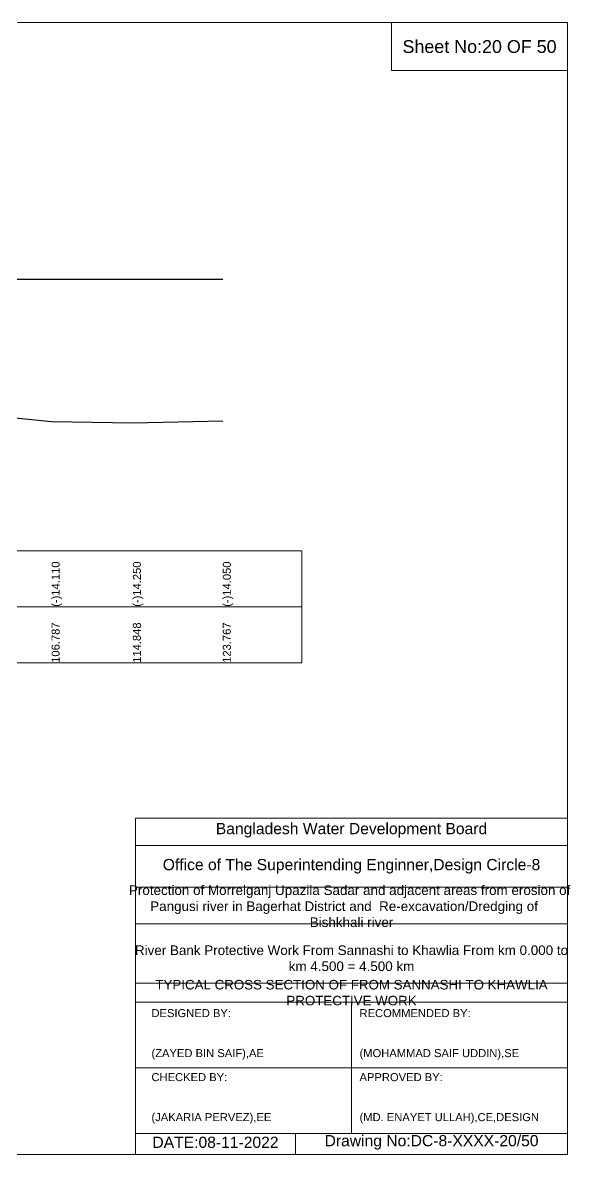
# Model space of a CAD drawing. Header units: inches. Extents: x 89000 to 845017, y -7071 to 0.
# Drawn here: x 391595 to 395017, y -7071 to 0 of the extents above; entities that cross this region are included whole.
import ezdxf

# ---------------------------------------------------------------- set-up
doc = ezdxf.new("R2010")
doc.units = ezdxf.units.IN
doc.header["$LTSCALE"] = 7
doc.header["$MEASUREMENT"] = 0
for name, color, linetype, lineweight in [('Cross section Data Border', 7, 'Continuous', 9), ('Cross Section Labels', 7, 'Continuous', 9), ('Existing_Bed_Level for Xsection', 7, 'Continuous', 25), ('Long Section Labels', 7, 'Continuous', 9)]:
    doc.layers.add(name, color=color, linetype=linetype, lineweight=lineweight)
doc.styles.get("Standard").update_dxf_attribs({"font": 'arial.ttf'})

msp = doc.modelspace()

# ---------------------------------------------------------------- linework, layer by layer
at = {"layer": 'Cross section Data Border'}
msp.add_lwpolyline([(385100, -3300), (393338.65817, -3300), (393338.65817, -4000), (385100, -4000)], close=True, dxfattribs=at)
msp.add_lwpolyline([(385100, -3650), (393338.65817, -3650)], dxfattribs=at)
at = {"layer": 'Cross Section Labels'}
for points in [[(385000, 0), (395000, 0), (395000, -7071), (385000, -7071)], [(393900, 0), (395000, 0), (395000, -300), (393900, -300)]]:
    msp.add_lwpolyline(points, close=True, dxfattribs=at)
for points in [[(392300, -7071), (392300, -4971), (395000, -4971)], [(392300, -5141), (395000, -5141)], [(392300, -5401), (395000, -5401)], [(392300, -5631), (395000, -5631)], [(392300, -6001), (395000, -6001)], [(392300, -6121), (395000, -6121)], [(393650, -6121), (393650, -6941)], [(392300, -6531), (395000, -6531)], [(392300, -6941), (395000, -6941)], [(393300, -6941), (393300, -7071)]]:
    msp.add_lwpolyline(points, dxfattribs=at)
at = {"layer": 'Existing_Bed_Level for Xsection'}
for points in [[(386000, -1602.25), (392845.92653, -1602.25)], [(391322.39651, -2445.82), (391776.1832, -2491.18), (392283.98083, -2500), (392845.92653, -2487.4)]]:
    msp.add_lwpolyline(points, dxfattribs=at)

# ---------------------------------------------------------------- texts
at = {"layer": 'Cross Section Labels', "attachment_point": 5}
for s, insert, char_height in [('Sheet No:20 OF 50', (394450, -150), 80), ('Bangladesh Water Development Board', (393650, -5046), 70), ('Office of The Superintending Enginner,Design Circle-8', (393650, -5271), 70)]:
    msp.add_mtext(s, dxfattribs=dict(at, insert=insert, char_height=char_height))
at = {"layer": 'Cross Section Labels'}
for s, insert, char_height, width, attachment_point in [('Protection of Morrelganj Upazila Sadar and adjacent areas from erosion of  Pangusi river in Bagerhat District and  Re-excavation/Dredging of     Bishkhali river', (393650, -5521), 60, 2800, 5), ('River Bank Protective Work From Sannashi to Khawlia From km 0.000 to km 4.500 = 4.500 km', (393650, -5846), 60, 2700, 5), ('TYPICAL CROSS SECTION OF FROM SANNASHI TO KHAWLIA PROTECTIVE WORK', (393650, -6061), 59.5765532, 2800, 5), ('DESIGNED BY:^J^J^J(ZAYED BIN SAIF),AE', (392400, -6321), 50, 1400, 4), ('RECOMMENDED BY:^J^J^J(MOHAMMAD SAIF UDDIN),SE', (393700, -6321), 50, 1400, 4), ('CHECKED BY:^J^J^J(JAKARIA PERVEZ),EE', (392400, -6721), 50, 1400, 4), ('APPROVED BY:^J^J^J(MD. ENAYET ULLAH),CE,DESIGN', (393700, -6721), 50, 1400, 4), ('DATE:08-11-2022', (392800, -6996), 70, 1400, 5), ('Drawing No:DC-8-XXXX-20/50', (394150, -6996), 70, 2200, 5)]:
    msp.add_mtext(s, dxfattribs=dict(at, insert=insert, char_height=char_height, width=width, attachment_point=attachment_point))
at = {"layer": 'Long Section Labels', "char_height": 50, "attachment_point": 1, "rotation": 90}
for s, insert in [('(-)14.110', (391776.1832, -3650)), ('(-)14.250', (392283.98083, -3650)), ('(-)14.050', (392845.92653, -3650)), ('106.787', (391776.1832, -4000)), ('114.848', (392283.98083, -4000)), ('123.767', (392845.92653, -4000))]:
    msp.add_mtext(s, dxfattribs=dict(at, insert=insert))

doc.saveas('drawing.dxf')
